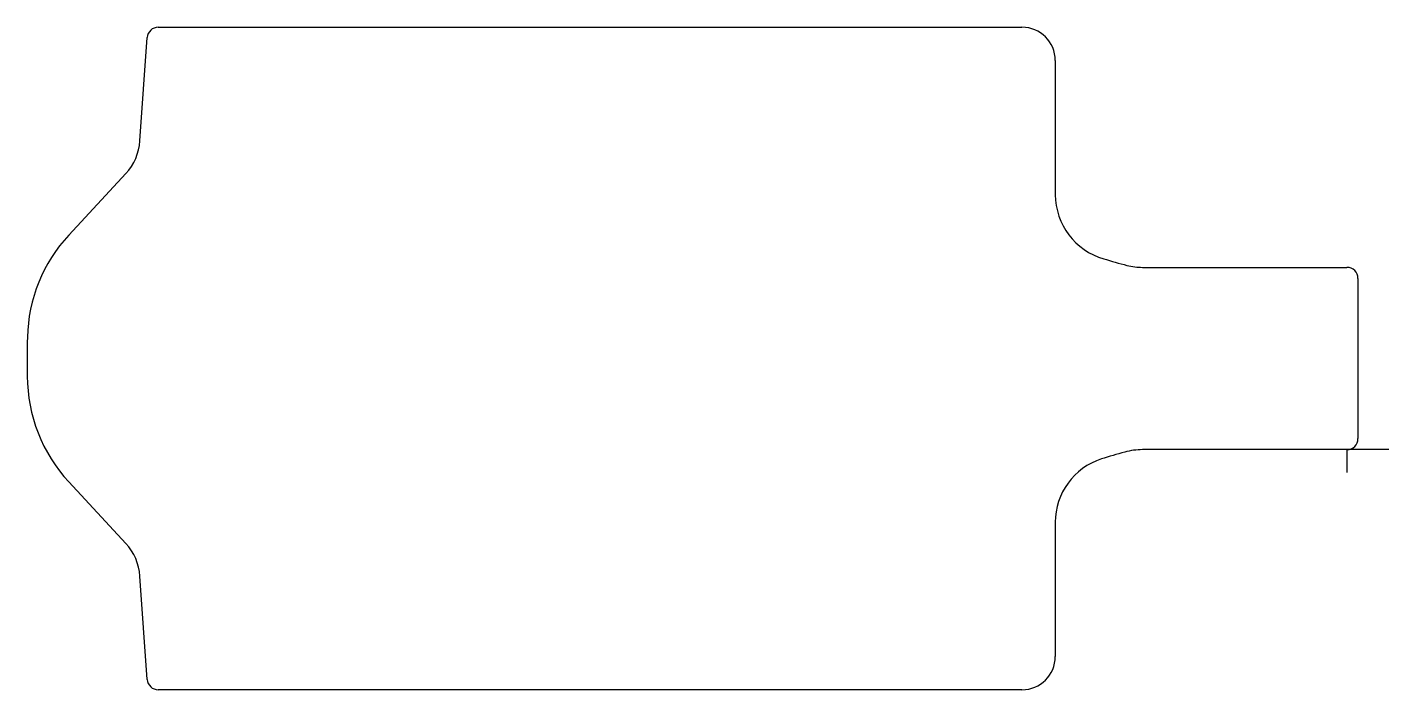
# Model space of a CAD drawing. Header units: metres. Extents: x 19 to 631, y 1040 to 1338.
import ezdxf

# ---------------------------------------------------------------- set-up
doc = ezdxf.new("R2010")
doc.units = ezdxf.units.M

msp = doc.modelspace()

# ---------------------------------------------------------------- linework, layer by layer
at = {"layer": 'TOOL_0'}
for p, q in [((77.879, 1337.855), (466.023, 1337.855)), ((69.639, 1286.702), (72.891, 1333.204)), ((481.023, 1322.855), (481.023, 1262.538)), ((37.661, 1244.375), (63.307, 1272.07)), ((520.239, 1229.855), (612.023, 1229.855)), ((617.023, 1224.855), (617.023, 1152.855)), ((612.023, 1147.856), (520.239, 1147.856)), ((630.879, 1147.856), (612.023, 1147.856)), ((612.023, 1147.855), (612.023, 1137.535)), ((63.307, 1105.64), (37.661, 1133.335)), ((481.023, 1115.173), (481.023, 1054.856)), ((72.891, 1044.507), (69.639, 1091.008)), ((466.023, 1039.856), (77.879, 1039.856))]:
    msp.add_line(p, q, dxfattribs=at)
for centre, radius, start, end in [((77.891, 1332.842), 5.013, 90.137153, 175.859011), ((466.023, 1322.855), 15, 0, 90), ((45.62, 1288.41), 24.08, 317.266939, 355.932523), ((511.023, 1262.538), 30, 180, 254.0003), ((89.09, 1196.786), 70.069, 137.220865, 178.637571), ((593.458, 1532.11), 311.891, 253.09295, 255.092628), ((520.313, 1259.456), 29.601, 256.139802, 269.856766), ((612.023, 1224.855), 5, 0, 90), ((770.903, 1188.855), 751.923, 179.268699, 180.606479), ((89.022, 1180.896), 70, 180, 222.800116), ((612.023, 1152.855), 5, 270, 0), ((591.626, 851.99), 305.245, 105.073222, 107.128798), ((520.239, 1118.856), 29, 90, 105.998858), ((511.044, 1115.158), 30.021, 108.084297, 179.971372), ((45.62, 1089.3), 24.08, 4.067477, 42.733061), ((466.023, 1054.856), 15, 270, 0), ((77.891, 1044.869), 5.013, 184.140989, 269.862847)]:
    msp.add_arc(centre, radius, start, end, dxfattribs=at)

doc.saveas('drawing.dxf')
